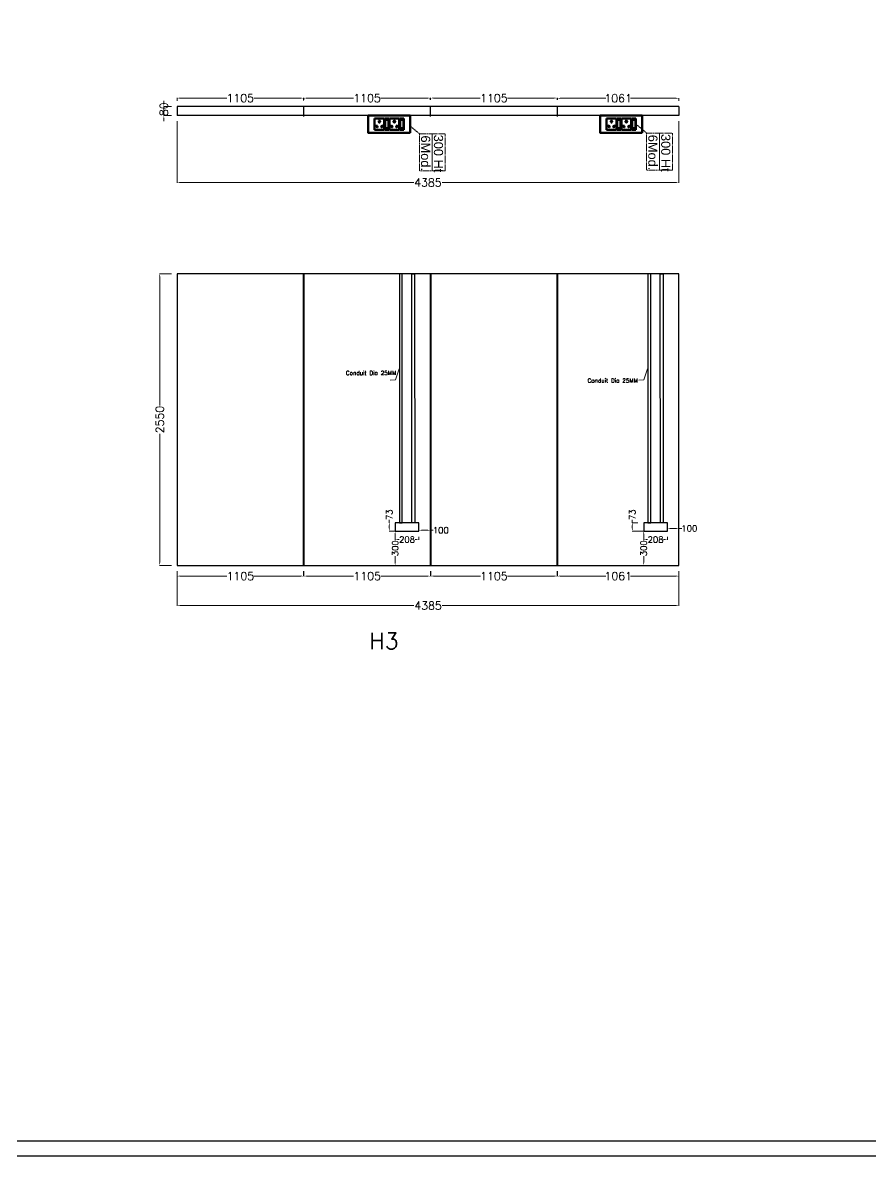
# Model space of a CAD drawing. Extents: x 3550807 to 4078732, y -628171 to -515859.
# Drawn here: x 3774763 to 3782171, y -608320 to -598407 of the extents above; entities that cross this region are included whole.
import ezdxf
from ezdxf.lldxf.tags import DXFTag

# ---------------------------------------------------------------- set-up
doc = ezdxf.new("R2010")
doc.units = 0
doc.header["$LTSCALE"] = 6
doc.header["$MEASUREMENT"] = 0
doc.linetypes.add('1', pattern=[0])
doc.linetypes.add('DASHED2', pattern=[0.375, 0.25, -0.125])
doc.layers.get('0').update_dxf_attribs({"linetype": 'CONTINUOUS'})
doc.layers.get('Defpoints').update_dxf_attribs({"linetype": 'CONTINUOUS'})
for name, color, linetype, lineweight in [('1200 Door', 144, 'CONTINUOUS', 5), ('ELE. 2N0S OF 6-16 UPS SOCKETS', 191, 'CONTINUOUS', 15), ('Partition-80WP', 7, 'CONTINUOUS', 5)]:
    doc.layers.add(name, color=color, linetype=linetype, lineweight=lineweight)
for name, color, linetype in [('80 mm Wall', 5, 'CONTINUOUS'), ('Conduit', 2, 'CONTINUOUS'), ('DIM', 7, 'CONTINUOUS'), ('Dimensions', 7, 'CONTINUOUS'), ('MODULE BOX', 7, 'CONTINUOUS'), ('TEXT', 5, 'CONTINUOUS')]:
    doc.layers.add(name, color=color, linetype=linetype)
doc.layers.add('CFT_LOOPING', color=7, linetype='1', lineweight=0, true_color=0xd6d600)
doc.styles.add('ROMANS', font='romans.shx')
doc.styles.get("Standard").update_dxf_attribs({"font": 'SIMPLEX'})
tags = doc.linetypes.add('03B05', pattern=[15, 6, -9]).pattern_tags.tags
tags[6:7] = [DXFTag(74, 4), DXFTag(75, 0), DXFTag(340, '0'), DXFTag(46, 1.0), DXFTag(50, 0.0), DXFTag(44, 0.0), DXFTag(45, 0.0)]
tags[4:5] = [DXFTag(74, 4), DXFTag(75, 0), DXFTag(340, '0'), DXFTag(46, 1.0), DXFTag(50, 0.0), DXFTag(44, 0.0), DXFTag(45, 0.0)]
doc.dimstyles.new('AEPL', dxfattribs={"dimtxt": 10, "dimasz": 2.5, "dimexe": 1.25, "dimexo": 2, "dimtad": 0, "dimdec": 0, "dimtxsty": 'ROMANS', "dimcen": 2.5, "dimclrd": 250, "dimclre": 250, "dimadec": 0, "dimazin": 0, "dimtfac": 1, "dimtdec": 0, "dimtmove": 0, "dimatfit": 3, "dimfxl": 0, "dimlwd": 0, "dimlwe": 0, "dimarcsym": 0})
doc.dimstyles.new('AEPL1', dxfattribs={"dimtxt": 100, "dimasz": 25, "dimexe": 1.25, "dimexo": 50, "dimtad": 0, "dimdec": 0, "dimtxsty": 'ROMANS', "dimcen": 2.5, "dimclrd": 250, "dimclre": 250, "dimadec": 0, "dimazin": 0, "dimtfac": 1, "dimtdec": 0, "dimtmove": 0, "dimatfit": 3, "dimfxl": 0, "dimlwd": 0, "dimlwe": 0, "dimarcsym": 0})

# ---------------------------------------------------------------- blocks, each defined once
blk = doc.blocks.new('6MODULE-UPS')
at = {"layer": 'ELE. 2N0S OF 6-16 UPS SOCKETS', "color": 223, "lineweight": 50}
for p, q in [((-5.7, 91.9), (-5.7, 19.7)), ((-5.7, 91.9), (-5.7, 19.7)), ((19.4, 91.9), (-5.7, 91.9)), ((-5.7, 91.9), (19.4, 91.9)), ((-3.6, 84), (-3.6, 27.6)), ((17.3, 84), (-3.6, 84)), ((17.3, 27.6), (17.3, 84)), ((19.4, 19.7), (19.4, 91.9)), ((23.6, 91.9), (86.9, 91.9)), ((23.6, 19.7), (23.6, 91.9)), ((86.9, 91.9), (86.9, 19.7)), ((91.1, 91.9), (91.1, 19.7)), ((91.1, 91.9), (91.1, 19.7)), ((116.2, 91.9), (91.1, 91.9)), ((91.1, 91.9), (116.2, 91.9)), ((93.2, 84), (93.2, 27.6)), ((114.1, 84), (93.2, 84)), ((114.1, 27.6), (114.1, 84)), ((116.2, 19.7), (116.2, 91.9)), ((120.4, 19.7), (120.4, 91.9)), ((120.4, 91.9), (183.6, 91.9)), ((183.6, 91.9), (183.6, 19.7)), ((-5.7, 19.7), (19.4, 19.7)), ((-3.6, 30.1), (17.3, 30.1)), ((-3.6, 27.6), (17.3, 27.6)), ((86.9, 19.7), (23.6, 19.7)), ((91.1, 19.7), (116.2, 19.7)), ((93.2, 30.1), (114.1, 30.1)), ((93.2, 27.6), (114.1, 27.6)), ((183.6, 19.7), (120.4, 19.7))]:
    blk.add_line(p, q, dxfattribs=at)
blk.add_lwpolyline([(-48.1, 0), (226, 0), (226, 111.6), (-48.1, 111.6)], close=True, dxfattribs=at)
for centre, radius, start, end in [((55.3, 73.6), 4.92, 307.15837, 232.84163), ((152, 73.6), 4.92, 307.15837, 232.84163), ((37.2, 41.7), 4.24, 5.26891, 272.51003), ((40.6, 38.8), 3.42, 202.68381, 75.09514), ((55.3, 68.7), 3.14, 161.40312, 18.59688), ((69.9, 38.8), 3.42, 104.90486, 337.31619), ((73.3, 41.7), 4.24, 267.48997, 174.73109), ((134, 41.7), 4.24, 5.26891, 272.51003), ((137.3, 38.8), 3.42, 202.68381, 75.09514), ((152, 68.7), 3.14, 161.40312, 18.59688), ((166.7, 38.8), 3.42, 104.90486, 337.31619), ((170, 41.7), 4.24, 267.48997, 174.73109)]:
    blk.add_arc(centre, radius, start, end, dxfattribs=at)
blk = doc.blocks.new('*D356')
at = {"layer": 'Defpoints', "color": 0, "linetype": 'ByBlock', "transparency": 16777216}
for p in [(3776112.4, -599067), (3776112.4, -599139.5), (3777217.5, -599137.7)]:
    blk.add_point(p, dxfattribs=at)
at = {"layer": 'DIM', "color": 250, "linetype": 'ByBlock', "lineweight": 0, "transparency": 16777216}
for p, q in [((3776112.4, -599089.5), (3776112.4, -599065.7)), ((3776137.4, -599067), (3776546.4, -599067)), ((3777192.5, -599067), (3776783.5, -599067)), ((3777217.5, -599087.7), (3777217.5, -599065.7))]:
    blk.add_line(p, q, dxfattribs=at)
at = {"layer": 'DIM', "color": 250, "linetype": 'ByBlock', "transparency": 16777216}
for points in [[(3776137.4, -599062.8), (3776137.4, -599071.1), (3776112.4, -599067)], [(3777192.5, -599071.1), (3777192.5, -599062.8), (3777217.5, -599067)]]:
    blk.add_solid(points, dxfattribs=at)
at = {"layer": 'DIM', "color": 0, "linetype": 'ByBlock', "transparency": 16777216, "insert": (3776665, -599067), "char_height": 70, "attachment_point": 5, "style": 'ROMANS'}
blk.add_mtext('1105', dxfattribs=at)
blk = doc.blocks.new('*D357')
at = {"layer": 'Defpoints', "color": 0, "linetype": 'ByBlock', "transparency": 16777216}
for p in [(3778325.5, -599067), (3777220.5, -599133.2), (3778325.5, -599133.2)]:
    blk.add_point(p, dxfattribs=at)
at = {"layer": 'DIM', "color": 250, "linetype": 'ByBlock', "lineweight": 0, "transparency": 16777216}
for p, q in [((3777220.5, -599083.2), (3777220.5, -599065.7)), ((3777245.5, -599067), (3777654.5, -599067)), ((3778300.5, -599067), (3777891.6, -599067)), ((3778325.5, -599083.2), (3778325.5, -599065.7))]:
    blk.add_line(p, q, dxfattribs=at)
at = {"layer": 'DIM', "color": 250, "linetype": 'ByBlock', "transparency": 16777216}
for points in [[(3777245.5, -599062.8), (3777245.5, -599071.1), (3777220.5, -599067)], [(3778300.5, -599071.1), (3778300.5, -599062.8), (3778325.5, -599067)]]:
    blk.add_solid(points, dxfattribs=at)
at = {"layer": 'DIM', "color": 0, "linetype": 'ByBlock', "transparency": 16777216, "insert": (3777773, -599067), "char_height": 70, "attachment_point": 5, "style": 'ROMANS'}
blk.add_mtext('1105', dxfattribs=at)
blk = doc.blocks.new('*D358')
at = {"layer": 'Defpoints', "color": 0, "linetype": 'ByBlock', "transparency": 16777216}
for p in [(3779433.5, -599066.3), (3778328.5, -599133.2), (3779433.5, -599133.2)]:
    blk.add_point(p, dxfattribs=at)
at = {"layer": 'DIM', "color": 250, "linetype": 'ByBlock', "lineweight": 0, "transparency": 16777216}
for p, q in [((3778328.5, -599083.2), (3778328.5, -599065)), ((3778353.5, -599066.3), (3778762.5, -599066.3)), ((3779408.5, -599066.3), (3778999.6, -599066.3)), ((3779433.5, -599083.2), (3779433.5, -599065))]:
    blk.add_line(p, q, dxfattribs=at)
at = {"layer": 'DIM', "color": 250, "linetype": 'ByBlock', "transparency": 16777216}
for points in [[(3778353.5, -599062.1), (3778353.5, -599070.4), (3778328.5, -599066.3)], [(3779408.5, -599070.4), (3779408.5, -599062.1), (3779433.5, -599066.3)]]:
    blk.add_solid(points, dxfattribs=at)
at = {"layer": 'DIM', "color": 0, "linetype": 'ByBlock', "transparency": 16777216, "insert": (3778881, -599066.3), "char_height": 70, "attachment_point": 5, "style": 'ROMANS'}
blk.add_mtext('1105', dxfattribs=at)
blk = doc.blocks.new('*D359')
at = {"layer": 'Defpoints', "color": 0, "linetype": 'ByBlock', "transparency": 16777216}
for p in [(3780497.4, -599068.1), (3779436.5, -599133.2), (3780497.4, -599139.5)]:
    blk.add_point(p, dxfattribs=at)
at = {"layer": 'DIM', "color": 250, "linetype": 'ByBlock', "lineweight": 0, "transparency": 16777216}
for p, q in [((3779436.5, -599083.2), (3779436.5, -599066.8)), ((3779461.5, -599068.1), (3779858.5, -599068.1)), ((3780472.4, -599068.1), (3780075.4, -599068.1)), ((3780497.4, -599089.5), (3780497.4, -599066.8))]:
    blk.add_line(p, q, dxfattribs=at)
at = {"layer": 'DIM', "color": 250, "linetype": 'ByBlock', "transparency": 16777216}
for points in [[(3779461.5, -599063.9), (3779461.5, -599072.2), (3779436.5, -599068.1)], [(3780472.4, -599072.2), (3780472.4, -599063.9), (3780497.4, -599068.1)]]:
    blk.add_solid(points, dxfattribs=at)
at = {"layer": 'DIM', "color": 0, "linetype": 'ByBlock', "transparency": 16777216, "insert": (3779967, -599068.1), "char_height": 70, "attachment_point": 5, "style": 'ROMANS'}
blk.add_mtext('1061', dxfattribs=at)
blk = doc.blocks.new('*D360')
at = {"layer": 'Defpoints', "color": 0, "linetype": 'ByBlock', "transparency": 16777216}
for p in [(3776112.4, -599219.5), (3780497.4, -599219.5), (3780497.4, -599805.1)]:
    blk.add_point(p, dxfattribs=at)
at = {"layer": 'DIM', "color": 250, "linetype": 'ByBlock', "lineweight": 0, "transparency": 16777216}
for p, q in [((3776112.4, -599269.5), (3776112.4, -599806.4)), ((3780497.4, -599269.5), (3780497.4, -599806.4)), ((3776137.4, -599805.1), (3778181, -599805.1)), ((3780472.4, -599805.1), (3778428.7, -599805.1))]:
    blk.add_line(p, q, dxfattribs=at)
at = {"layer": 'DIM', "color": 250, "linetype": 'ByBlock', "transparency": 16777216}
for points in [[(3776137.4, -599800.9), (3776137.4, -599809.3), (3776112.4, -599805.1)], [(3780472.4, -599809.3), (3780472.4, -599800.9), (3780497.4, -599805.1)]]:
    blk.add_solid(points, dxfattribs=at)
at = {"layer": 'DIM', "color": 0, "linetype": 'ByBlock', "transparency": 16777216, "insert": (3778304.9, -599805.1), "char_height": 70, "attachment_point": 5, "style": 'ROMANS'}
blk.add_mtext('4385', dxfattribs=at)
blk = doc.blocks.new('*D361')
at = {"layer": 'Defpoints', "color": 0, "linetype": 'ByBlock', "transparency": 16777216}
for p in [(3776113.2, -603152.7), (3777217.7, -603152.7), (3777217.7, -603246.2)]:
    blk.add_point(p, dxfattribs=at)
at = {"layer": 'DIM', "color": 250, "linetype": 'ByBlock', "lineweight": 0, "transparency": 16777216}
for p, q in [((3776113.2, -603202.7), (3776113.2, -603247.5)), ((3776138.2, -603246.2), (3776546.9, -603246.2)), ((3777192.7, -603246.2), (3776784, -603246.2)), ((3777217.7, -603202.7), (3777217.7, -603247.5))]:
    blk.add_line(p, q, dxfattribs=at)
at = {"layer": 'DIM', "color": 250, "linetype": 'ByBlock', "transparency": 16777216}
for points in [[(3776138.2, -603242.1), (3776138.2, -603250.4), (3776113.2, -603246.2)], [(3777192.7, -603250.4), (3777192.7, -603242.1), (3777217.7, -603246.2)]]:
    blk.add_solid(points, dxfattribs=at)
at = {"layer": 'DIM', "color": 0, "linetype": 'ByBlock', "transparency": 16777216, "insert": (3776665.5, -603246.2), "char_height": 70, "attachment_point": 5, "style": 'ROMANS'}
blk.add_mtext('1105', dxfattribs=at)
blk = doc.blocks.new('*D362')
at = {"layer": 'Defpoints', "color": 0, "linetype": 'ByBlock', "transparency": 16777216}
for p in [(3777221.7, -603152.7), (3778326.3, -603152.7), (3778326.3, -603246.2)]:
    blk.add_point(p, dxfattribs=at)
at = {"layer": 'DIM', "color": 250, "linetype": 'ByBlock', "lineweight": 0, "transparency": 16777216}
for p, q in [((3777221.7, -603202.7), (3777221.7, -603247.5)), ((3777246.7, -603246.2), (3777655.4, -603246.2)), ((3778301.3, -603246.2), (3777892.6, -603246.2)), ((3778326.3, -603202.7), (3778326.3, -603247.5))]:
    blk.add_line(p, q, dxfattribs=at)
at = {"layer": 'DIM', "color": 250, "linetype": 'ByBlock', "transparency": 16777216}
for points in [[(3777246.7, -603242.1), (3777246.7, -603250.4), (3777221.7, -603246.2)], [(3778301.3, -603250.4), (3778301.3, -603242.1), (3778326.3, -603246.2)]]:
    blk.add_solid(points, dxfattribs=at)
at = {"layer": 'DIM', "color": 0, "linetype": 'ByBlock', "transparency": 16777216, "insert": (3777774, -603246.2), "char_height": 70, "attachment_point": 5, "style": 'ROMANS'}
blk.add_mtext('1105', dxfattribs=at)
blk = doc.blocks.new('*D363')
at = {"layer": 'Defpoints', "color": 0, "linetype": 'ByBlock', "transparency": 16777216}
for p in [(3778018.3, -602852.7), (3778018.3, -603152.7), (3778018.3, -603152.7)]:
    blk.add_point(p, dxfattribs=at)
at = {"layer": 'DIM', "color": 250, "linetype": 'ByBlock', "lineweight": 0, "transparency": 16777216}
for p, q in [((3777968.3, -602852.7), (3778017, -602852.7)), ((3778018.3, -602877.7), (3778018.3, -602932.6)), ((3778018.3, -603127.7), (3778018.3, -603072.7)), ((3777968.3, -603152.7), (3778017, -603152.7))]:
    blk.add_line(p, q, dxfattribs=at)
at = {"layer": 'DIM', "color": 250, "linetype": 'ByBlock', "transparency": 16777216}
for points in [[(3778022.4, -602877.7), (3778014.1, -602877.7), (3778018.3, -602852.7)], [(3778014.1, -603127.7), (3778022.4, -603127.7), (3778018.3, -603152.7)]]:
    blk.add_solid(points, dxfattribs=at)
at = {"layer": 'DIM', "color": 0, "linetype": 'ByBlock', "transparency": 16777216, "insert": (3778018.3, -603002.7), "char_height": 70, "attachment_point": 5, "rotation": 90, "style": 'ROMANS'}
blk.add_mtext('{\\H0.771429x;300}', dxfattribs=at)
blk = doc.blocks.new('*D364')
at = {"layer": 'Defpoints', "color": 0, "linetype": 'ByBlock', "transparency": 16777216}
for p in [(3778018.3, -602852.7), (3778226.3, -602852.7), (3778226.3, -602926.9)]:
    blk.add_point(p, dxfattribs=at)
at = {"layer": 'DIM', "color": 250, "linetype": 'ByBlock', "lineweight": 0, "transparency": 16777216}
for p, q in [((3778018.3, -602902.7), (3778018.3, -602928.1)), ((3778043.3, -602926.9), (3778052.3, -602926.9)), ((3778201.3, -602926.9), (3778192.3, -602926.9)), ((3778226.3, -602902.7), (3778226.3, -602928.1))]:
    blk.add_line(p, q, dxfattribs=at)
at = {"layer": 'DIM', "color": 250, "linetype": 'ByBlock', "transparency": 16777216}
for points in [[(3778043.3, -602922.7), (3778043.3, -602931.1), (3778018.3, -602926.9)], [(3778201.3, -602931.1), (3778201.3, -602922.7), (3778226.3, -602926.9)]]:
    blk.add_solid(points, dxfattribs=at)
at = {"layer": 'DIM', "color": 0, "linetype": 'ByBlock', "transparency": 16777216, "insert": (3778122.3, -602926.9), "char_height": 70, "attachment_point": 5, "style": 'ROMANS'}
blk.add_mtext('{\\H0.771429x;208}', dxfattribs=at)
blk = doc.blocks.new('*D365')
at = {"layer": 'Defpoints', "color": 0, "linetype": 'ByBlock', "transparency": 16777216}
for p in [(3778329.3, -603152.7), (3779433.8, -603152.7), (3779433.8, -603246.2)]:
    blk.add_point(p, dxfattribs=at)
at = {"layer": 'DIM', "color": 250, "linetype": 'ByBlock', "lineweight": 0, "transparency": 16777216}
for p, q in [((3778329.3, -603202.7), (3778329.3, -603247.5)), ((3778354.3, -603246.2), (3778763, -603246.2)), ((3779408.8, -603246.2), (3779000.1, -603246.2)), ((3779433.8, -603202.7), (3779433.8, -603247.5))]:
    blk.add_line(p, q, dxfattribs=at)
at = {"layer": 'DIM', "color": 250, "linetype": 'ByBlock', "transparency": 16777216}
for points in [[(3778354.3, -603242.1), (3778354.3, -603250.4), (3778329.3, -603246.2)], [(3779408.8, -603250.4), (3779408.8, -603242.1), (3779433.8, -603246.2)]]:
    blk.add_solid(points, dxfattribs=at)
at = {"layer": 'DIM', "color": 0, "linetype": 'ByBlock', "transparency": 16777216, "insert": (3778881.5, -603246.2), "char_height": 70, "attachment_point": 5, "style": 'ROMANS'}
blk.add_mtext('1105', dxfattribs=at)
blk = doc.blocks.new('*D366')
at = {"layer": 'Defpoints', "color": 0, "linetype": 'ByBlock', "transparency": 16777216}
for p in [(3779437.8, -603152.7), (3780498.3, -603152.7), (3780498.3, -603246.2)]:
    blk.add_point(p, dxfattribs=at)
at = {"layer": 'DIM', "color": 250, "linetype": 'ByBlock', "lineweight": 0, "transparency": 16777216}
for p, q in [((3779437.8, -603202.7), (3779437.8, -603247.5)), ((3779462.8, -603246.2), (3779859.7, -603246.2)), ((3780473.3, -603246.2), (3780076.5, -603246.2)), ((3780498.3, -603202.7), (3780498.3, -603247.5))]:
    blk.add_line(p, q, dxfattribs=at)
at = {"layer": 'DIM', "color": 250, "linetype": 'ByBlock', "transparency": 16777216}
for points in [[(3779462.8, -603242.1), (3779462.8, -603250.4), (3779437.8, -603246.2)], [(3780473.3, -603250.4), (3780473.3, -603242.1), (3780498.3, -603246.2)]]:
    blk.add_solid(points, dxfattribs=at)
at = {"layer": 'DIM', "color": 0, "linetype": 'ByBlock', "transparency": 16777216, "insert": (3779968.1, -603246.2), "char_height": 70, "attachment_point": 5, "style": 'ROMANS'}
blk.add_mtext('1061', dxfattribs=at)
blk = doc.blocks.new('*D367')
at = {"layer": 'Defpoints', "color": 0, "linetype": 'ByBlock', "transparency": 16777216}
for p in [(3780190.3, -602852.7), (3780190.3, -603152.7), (3780190.3, -603152.7)]:
    blk.add_point(p, dxfattribs=at)
at = {"layer": 'DIM', "color": 250, "linetype": 'ByBlock', "lineweight": 0, "transparency": 16777216}
for p, q in [((3780140.3, -602852.7), (3780189.1, -602852.7)), ((3780190.3, -602877.7), (3780190.3, -602932.6)), ((3780190.3, -603127.7), (3780190.3, -603072.7)), ((3780140.3, -603152.7), (3780189.1, -603152.7))]:
    blk.add_line(p, q, dxfattribs=at)
at = {"layer": 'DIM', "color": 250, "linetype": 'ByBlock', "transparency": 16777216}
for points in [[(3780194.5, -602877.7), (3780186.2, -602877.7), (3780190.3, -602852.7)], [(3780186.2, -603127.7), (3780194.5, -603127.7), (3780190.3, -603152.7)]]:
    blk.add_solid(points, dxfattribs=at)
at = {"layer": 'DIM', "color": 0, "linetype": 'ByBlock', "transparency": 16777216, "insert": (3780190.3, -603002.7), "char_height": 70, "attachment_point": 5, "rotation": 90, "style": 'ROMANS'}
blk.add_mtext('{\\H0.771429x;300}', dxfattribs=at)
blk = doc.blocks.new('*D368')
at = {"layer": 'Defpoints', "color": 0, "linetype": 'ByBlock', "transparency": 16777216}
for p in [(3780190.3, -602852.7), (3780398.3, -602852.7), (3780398.3, -602926.9)]:
    blk.add_point(p, dxfattribs=at)
at = {"layer": 'DIM', "color": 250, "linetype": 'ByBlock', "lineweight": 0, "transparency": 16777216}
for p, q in [((3780190.3, -602902.7), (3780190.3, -602928.1)), ((3780215.3, -602926.9), (3780224.3, -602926.9)), ((3780373.3, -602926.9), (3780364.4, -602926.9)), ((3780398.3, -602902.7), (3780398.3, -602928.1))]:
    blk.add_line(p, q, dxfattribs=at)
at = {"layer": 'DIM', "color": 250, "linetype": 'ByBlock', "transparency": 16777216}
for points in [[(3780215.3, -602922.7), (3780215.3, -602931.1), (3780190.3, -602926.9)], [(3780373.3, -602931.1), (3780373.3, -602922.7), (3780398.3, -602926.9)]]:
    blk.add_solid(points, dxfattribs=at)
at = {"layer": 'DIM', "color": 0, "linetype": 'ByBlock', "transparency": 16777216, "insert": (3780294.3, -602926.9), "char_height": 70, "attachment_point": 5, "style": 'ROMANS'}
blk.add_mtext('{\\H0.771429x;208}', dxfattribs=at)
blk = doc.blocks.new('*D369')
at = {"layer": 'Defpoints', "color": 0, "linetype": 'ByBlock', "transparency": 16777216}
for p in [(3780091.1, -602779.7), (3780190.3, -602779.7), (3780190.3, -602852.7)]:
    blk.add_point(p, dxfattribs=at)
at = {"layer": 'DIM', "color": 250, "linetype": 'ByBlock', "lineweight": 0, "transparency": 16777216}
for p, q in [((3780091.1, -602779.7), (3780091.1, -602754.7)), ((3780140.3, -602779.7), (3780089.8, -602779.7)), ((3780140.3, -602852.7), (3780089.8, -602852.7)), ((3780091.1, -602827.7), (3780091.1, -602804.7))]:
    blk.add_line(p, q, dxfattribs=at)
at = {"layer": 'DIM', "color": 250, "linetype": 'ByBlock', "transparency": 16777216}
for points in [[(3780095.3, -602804.7), (3780086.9, -602804.7), (3780091.1, -602779.7)], [(3780086.9, -602827.7), (3780095.3, -602827.7), (3780091.1, -602852.7)]]:
    blk.add_solid(points, dxfattribs=at)
at = {"layer": 'DIM', "color": 0, "linetype": 'ByBlock', "transparency": 16777216, "insert": (3780091.1, -602710.3), "char_height": 70, "attachment_point": 5, "rotation": 90, "style": 'ROMANS'}
blk.add_mtext('{\\H0.771429x;73}', dxfattribs=at)
blk = doc.blocks.new('*D370')
at = {"layer": 'Defpoints', "color": 0, "linetype": 'ByBlock', "transparency": 16777216}
for p in [(3776113.2, -603152.7), (3780498.3, -603152.7), (3776113.2, -603504.5)]:
    blk.add_point(p, dxfattribs=at)
at = {"layer": 'DIM', "color": 250, "linetype": 'ByBlock', "lineweight": 0, "transparency": 16777216}
for p, q in [((3776113.2, -603202.7), (3776113.2, -603505.8)), ((3780498.3, -603202.7), (3780498.3, -603505.8)), ((3776138.2, -603504.5), (3778181.9, -603504.5)), ((3780473.3, -603504.5), (3778429.6, -603504.5))]:
    blk.add_line(p, q, dxfattribs=at)
at = {"layer": 'DIM', "color": 250, "linetype": 'ByBlock', "transparency": 16777216}
for points in [[(3776138.2, -603500.3), (3776138.2, -603508.7), (3776113.2, -603504.5)], [(3780473.3, -603508.7), (3780473.3, -603500.3), (3780498.3, -603504.5)]]:
    blk.add_solid(points, dxfattribs=at)
at = {"layer": 'DIM', "color": 0, "linetype": 'ByBlock', "transparency": 16777216, "insert": (3778305.8, -603504.5), "char_height": 70, "attachment_point": 5, "style": 'ROMANS'}
blk.add_mtext('4385', dxfattribs=at)
blk = doc.blocks.new('*D371')
at = {"layer": 'Defpoints', "color": 0, "linetype": 'ByBlock', "transparency": 16777216}
for p in [(3777967, -602852.7), (3778018.3, -602779.7), (3778018.3, -602852.7)]:
    blk.add_point(p, dxfattribs=at)
at = {"layer": 'DIM', "color": 250, "linetype": 'ByBlock', "lineweight": 0, "transparency": 16777216}
for p, q in [((3777967, -602779.7), (3777967, -602754.7)), ((3777968.3, -602779.7), (3777965.8, -602779.7)), ((3777968.3, -602852.7), (3777965.8, -602852.7)), ((3777967, -602804.7), (3777967, -602827.7))]:
    blk.add_line(p, q, dxfattribs=at)
at = {"layer": 'DIM', "color": 250, "linetype": 'ByBlock', "transparency": 16777216}
for points in [[(3777971.2, -602804.7), (3777962.9, -602804.7), (3777967, -602779.7)], [(3777962.9, -602827.7), (3777971.2, -602827.7), (3777967, -602852.7)]]:
    blk.add_solid(points, dxfattribs=at)
at = {"layer": 'DIM', "color": 0, "linetype": 'ByBlock', "transparency": 16777216, "insert": (3777967, -602710.3), "char_height": 70, "attachment_point": 5, "rotation": 90, "style": 'ROMANS'}
blk.add_mtext('{\\H0.771429x;73}', dxfattribs=at)
blk = doc.blocks.new('*D444')
at = {"layer": 'Defpoints', "color": 0, "linetype": 'ByBlock', "transparency": 16777216}
for p in [(3776113.2, -600602.7), (3775960.9, -603152.7), (3776113.2, -603152.7)]:
    blk.add_point(p, dxfattribs=at)
at = {"layer": 'DIM', "color": 250, "linetype": 'ByBlock', "lineweight": 0, "transparency": 16777216}
for p, q in [((3776063.2, -600602.7), (3775959.6, -600602.7)), ((3775960.9, -600627.7), (3775960.9, -601753.8)), ((3775960.9, -603127.7), (3775960.9, -602001.5)), ((3776063.2, -603152.7), (3775959.6, -603152.7))]:
    blk.add_line(p, q, dxfattribs=at)
at = {"layer": 'DIM', "color": 250, "linetype": 'ByBlock', "transparency": 16777216}
for points in [[(3775965.1, -600627.7), (3775956.7, -600627.7), (3775960.9, -600602.7)], [(3775956.7, -603127.7), (3775965.1, -603127.7), (3775960.9, -603152.7)]]:
    blk.add_solid(points, dxfattribs=at)
at = {"layer": 'DIM', "color": 0, "linetype": 'ByBlock', "transparency": 16777216, "insert": (3775960.9, -601877.7), "char_height": 70, "attachment_point": 5, "rotation": 90, "style": 'ROMANS'}
blk.add_mtext('2550', dxfattribs=at)
blk = doc.blocks.new('*D450')
at = {"layer": 'Defpoints', "color": 0, "linetype": 'ByBlock', "transparency": 16777216}
for p in [(3775996.7, -599139.5), (3776112.4, -599139.5), (3776112.4, -599219.5)]:
    blk.add_point(p, dxfattribs=at)
at = {"layer": 'DIM', "color": 250, "linetype": 'ByBlock', "lineweight": 0, "transparency": 16777216}
for p, q in [((3775996.7, -599114.5), (3775996.7, -599089.5)), ((3776062.4, -599139.5), (3775995.5, -599139.5)), ((3775996.7, -599219.5), (3775996.7, -599139.5)), ((3776062.4, -599219.5), (3775995.5, -599219.5)), ((3775996.7, -599244.5), (3775996.7, -599269.5))]:
    blk.add_line(p, q, dxfattribs=at)
at = {"layer": 'DIM', "color": 250, "linetype": 'ByBlock', "transparency": 16777216}
for points in [[(3775992.6, -599114.5), (3776000.9, -599114.5), (3775996.7, -599139.5)], [(3776000.9, -599244.5), (3775992.6, -599244.5), (3775996.7, -599219.5)]]:
    blk.add_solid(points, dxfattribs=at)
at = {"layer": 'DIM', "color": 0, "linetype": 'ByBlock', "transparency": 16777216, "insert": (3775996.7, -599164.5), "char_height": 70, "attachment_point": 5, "rotation": 90, "style": 'ROMANS'}
blk.add_mtext('80', dxfattribs=at)
blk = doc.blocks.new('*D291')
at = {"layer": 'Defpoints', "color": 0, "linetype": 'ByBlock', "transparency": 16777216}
for p in [(3778226.3, -602852.7), (3778326.3, -602845.1), (3778326.3, -602852.7)]:
    blk.add_point(p, dxfattribs=at)
at = {"layer": 'DIM', "color": 250, "linetype": 'ByBlock', "lineweight": 0, "transparency": 16777216}
for p, q in [((3778226.3, -602802.7), (3778226.3, -602843.8)), ((3778251.3, -602845.1), (3778301.3, -602845.1)), ((3778326.3, -602802.7), (3778326.3, -602843.8)), ((3778326.3, -602845.1), (3778351.3, -602845.1))]:
    blk.add_line(p, q, dxfattribs=at)
at = {"layer": 'DIM', "color": 250, "linetype": 'ByBlock', "transparency": 16777216}
for points in [[(3778251.3, -602840.9), (3778251.3, -602849.3), (3778226.3, -602845.1)], [(3778301.3, -602849.3), (3778301.3, -602840.9), (3778326.3, -602845.1)]]:
    blk.add_solid(points, dxfattribs=at)
at = {"layer": 'DIM', "color": 0, "linetype": 'ByBlock', "transparency": 16777216, "insert": (3778417.2, -602845.1), "char_height": 70, "attachment_point": 5, "style": 'ROMANS'}
blk.add_mtext('{\\H0.771429x;100}', dxfattribs=at)
blk = doc.blocks.new('*D292')
at = {"layer": 'Defpoints', "color": 0, "linetype": 'ByBlock', "transparency": 16777216}
for p in [(3780398.3, -602852.7), (3780498.3, -602829.6), (3780498.3, -602852.7)]:
    blk.add_point(p, dxfattribs=at)
at = {"layer": 'DIM', "color": 250, "linetype": 'ByBlock', "lineweight": 0, "transparency": 16777216}
for p, q in [((3780398.3, -602802.7), (3780398.3, -602828.3)), ((3780423.3, -602829.6), (3780473.3, -602829.6)), ((3780498.3, -602802.7), (3780498.3, -602828.3)), ((3780498.3, -602829.6), (3780523.3, -602829.6))]:
    blk.add_line(p, q, dxfattribs=at)
at = {"layer": 'DIM', "color": 250, "linetype": 'ByBlock', "transparency": 16777216}
for points in [[(3780423.3, -602825.4), (3780423.3, -602833.7), (3780398.3, -602829.6)], [(3780473.3, -602833.7), (3780473.3, -602825.4), (3780498.3, -602829.6)]]:
    blk.add_solid(points, dxfattribs=at)
at = {"layer": 'DIM', "color": 0, "linetype": 'ByBlock', "transparency": 16777216, "insert": (3780589.3, -602829.6), "char_height": 70, "attachment_point": 5, "style": 'ROMANS'}
blk.add_mtext('{\\H0.771429x;100}', dxfattribs=at)

msp = doc.modelspace()

# ---------------------------------------------------------------- linework, layer by layer
for points in [[(3791379.5, -589881.1), (3791379.5, -608319.7), (3765412.7, -608319.7), (3765412.7, -589881.1)], [(3791246, -590014.6), (3791246, -608186.2), (3765546.3, -608186.2), (3765546.3, -590014.6)]]:
    msp.add_lwpolyline(points, close=True)
at = {"layer": '80 mm Wall', "ltscale": 500}
for p, q in [((3780497.4, -599139.5), (3776112.4, -599139.5)), ((3776112.4, -599139.5), (3776112.4, -599219.5)), ((3780497.4, -599139.5), (3780497.4, -599219.5)), ((3780497.4, -599219.5), (3776112.4, -599219.5))]:
    msp.add_line(p, q, dxfattribs=at)
for points in [[(3776113.2, -600602.7), (3776113.2, -603152.7), (3777217.7, -603152.7), (3777217.7, -600602.7), (3776113.2, -600602.7)], [(3777221.7, -600602.7), (3777221.7, -603152.7), (3778326.3, -603152.7), (3778326.3, -600602.7), (3777221.7, -600602.7)], [(3778329.3, -600602.7), (3778329.3, -603152.7), (3779433.8, -603152.7), (3779433.8, -600602.7), (3778329.3, -600602.7)], [(3779437.8, -600602.7), (3779437.8, -603152.7), (3780498.3, -603152.7), (3780498.3, -600602.7), (3779437.8, -600602.7)]]:
    msp.add_lwpolyline(points, dxfattribs=at)
at = {"layer": 'CFT_LOOPING', "color": 7, "linetype": 'DASHED2', "ltscale": 5}
for p, q in [((3780216.3, -599373.2), (3780134.3, -599304.6)), ((3778230, -599379.1), (3778148.1, -599310.5))]:
    msp.add_line(p, q, dxfattribs=at)
for points in [[(3778342.5, -599379.1), (3778342.5, -599703.9), (3778230, -599703.9), (3778230, -599379.1)], [(3778455, -599379.1), (3778455, -599703.9), (3778342.5, -599703.9), (3778342.5, -599379.1)], [(3780328.8, -599373.2), (3780328.8, -599698), (3780216.3, -599698), (3780216.3, -599373.2)], [(3780441.3, -599373.2), (3780441.3, -599698), (3780328.8, -599698), (3780328.8, -599373.2)]]:
    msp.add_lwpolyline(points, close=True, dxfattribs=at)
at = {"layer": 'Conduit', "linetype": '03B05'}
for points in [[(3778055.5, -602779.7), (3778080.5, -602779.7), (3778080.9, -600602.7), (3778055.9, -600602.7), (3778055.5, -602779.7)], [(3778189.1, -602779.7), (3778164.1, -602779.7), (3778163.7, -600602.7), (3778188.7, -600602.7), (3778189.1, -602779.7)], [(3780227.5, -602779.7), (3780252.5, -602779.7), (3780253, -600602.7), (3780228, -600602.7), (3780227.5, -602779.7)], [(3780361.2, -602779.7), (3780336.2, -602779.7), (3780335.7, -600602.7), (3780360.7, -600602.7), (3780361.2, -602779.7)]]:
    msp.add_lwpolyline(points, dxfattribs=at)
at = {"layer": 'MODULE BOX', "color": 5, "linetype": 'ByBlock'}
for points in [[(3778018.3, -602852.7), (3778226.3, -602852.7), (3778226.3, -602779.7), (3778018.3, -602779.7)], [(3780190.3, -602852.7), (3780398.3, -602852.7), (3780398.3, -602779.7), (3780190.3, -602779.7)]]:
    msp.add_lwpolyline(points, close=True, dxfattribs=at)
at = {"layer": 'Partition-80WP', "ltscale": 0.5}
for p, q in [((3777217.5, -599228.5, -92016.4), (3777217.5, -599133.2, -92016.4)), ((3777220.5, -599228.5, -92016.4), (3777220.5, -599133.2, -92016.4)), ((3778325.5, -599228.5, -92016.4), (3778325.5, -599133.2, -92016.4)), ((3778328.5, -599228.5, -92016.4), (3778328.5, -599133.2, -92016.4)), ((3779433.5, -599228.5, -92016.4), (3779433.5, -599133.2, -92016.4)), ((3779436.5, -599228.5, -92016.4), (3779436.5, -599133.2, -92016.4))]:
    msp.add_line(p, q, dxfattribs=at)

# ---------------------------------------------------------------- block references
at = {"layer": 'ELE. 2N0S OF 6-16 UPS SOCKETS', "xscale": -1.344445831101533, "yscale": 1.344445831101533, "zscale": 1.344445831101533, "rotation": 359.9999999999991}
for p in [(3778085.2, -599369.5), (3780113.4, -599369.5)]:
    msp.add_blockref('6MODULE-UPS', p, dxfattribs=at)

# ---------------------------------------------------------------- texts
at = {"layer": '1200 Door', "color": 7, "linetype": 'ByBlock', "style": 'ROMANS'}
msp.add_text('H3', height=141.27, dxfattribs=at).set_placement((3777794.3, -603884.6, -35804.4))
at = {"layer": 'Dimensions', "char_height": 36, "attachment_point": 6, "rotation": 0.0324, "style": 'ROMANS'}
for insert in [(3778028.1, -601469.8, 3543619.5), (3780139.5, -601536.3, 3543619.5)]:
    msp.add_mtext('Conduit Dia 25MM', dxfattribs=dict(at, insert=insert))
at = {"layer": 'TEXT', "color": 7, "char_height": 80, "attachment_point": 1, "rotation": 270}
for s, insert, width in [('\\A1;{\\fArial|b0|i0|c0|p34;6Mod.\\P}', (3778324.5, -599393.6), 352.575), ('\\A1;{\\fArial|b0|i0|c0|p34;300 Ht\\P}', (3778437, -599386.5), 8957.987), ('\\A1;{\\fArial|b0|i0|c0|p34;6Mod.\\P}', (3780310.7, -599387.6), 352.575), ('\\A1;{\\fArial|b0|i0|c0|p34;300 Ht\\P}', (3780423.2, -599380.6), 8957.987)]:
    msp.add_mtext(s, dxfattribs=dict(at, insert=insert, width=width))

# ---------------------------------------------------------------- dimensions: what is measured, and where the dimension line sits
at = {"layer": 'DIM', "linetype": 'ByBlock'}
dim = msp.add_linear_dim(base=(3775996.7, -599139.5), p1=(3776112.4, -599219.5), p2=(3776112.4, -599139.5), angle=90, dimstyle='AEPL1', override={"dimtxt": 70, "dimarcsym": 1}, dxfattribs=at)
dim.commit()
dim.dimension.update_dxf_attribs({"geometry": '*D450', "text_midpoint": (3775996.7, -599164.5), "dimtype": 160})
for base, p1, p2, picture, middle in [((3776112.4, -599067), (3777217.5, -599137.7, -92016.4), (3776112.4, -599139.5), '*D356', (3776665, -599067)), ((3778325.5, -599067), (3777220.5, -599133.2, -92016.4), (3778325.5, -599133.2, -92016.4), '*D357', (3777773, -599067)), ((3779433.5, -599066.3), (3778328.5, -599133.2, -92016.4), (3779433.5, -599133.2, -92016.4), '*D358', (3778881, -599066.3)), ((3780497.4, -599068.1), (3779436.5, -599133.2, -92016.4), (3780497.4, -599139.5), '*D359', (3779967, -599068.1)), ((3780497.4, -599805.1), (3776112.4, -599219.5), (3780497.4, -599219.5), '*D360', (3778304.9, -599805.1)), ((3777217.7346, -603246.2496), (3776113.1985, -603152.6525), (3777217.7346, -603152.6525), '*D361', (3776665.4665, -603246.2496)), ((3776113.2, -603504.5), (3780498.3, -603152.7), (3776113.2, -603152.7), '*D370', (3778305.8, -603504.5)), ((3778326.3, -603246.2), (3777221.7, -603152.7), (3778326.3, -603152.7), '*D362', (3777774, -603246.2)), ((3779433.807, -603246.2496), (3778329.2708, -603152.6525), (3779433.807, -603152.6525), '*D365', (3778881.5389, -603246.2496)), ((3780498.3431, -603246.2496), (3779437.807, -603152.6525), (3780498.3431, -603152.6525), '*D366', (3779968.0751, -603246.2496))]:
    dim = msp.add_linear_dim(base=base, p1=p1, p2=p2, dimstyle='AEPL1', override={"dimtxt": 70, "dimarcsym": 1}, dxfattribs=at)
    dim.commit()
    dim.dimension.update_dxf_attribs({"geometry": picture, "text_midpoint": middle})
dim = msp.add_linear_dim(base=(3775960.9, -603152.7), p1=(3776113.2, -600602.7), p2=(3776113.2, -603152.7), angle=90, dimstyle='AEPL1', override={"dimtxt": 70, "dimarcsym": 1}, dxfattribs=at)
dim.commit()
dim.dimension.update_dxf_attribs({"geometry": '*D444', "text_midpoint": (3775960.9, -601877.7)})
dim = msp.add_linear_dim(base=(3777967, -602852.7), p1=(3778018.3, -602779.7), p2=(3778018.3, -602852.7), angle=90, text='{\\H0.771429x;<>}', dimstyle='AEPL1', override={"dimtxt": 70, "dimtxsty": 'ROMANS', "dimarcsym": 1}, dxfattribs=at)
dim.commit()
dim.dimension.update_dxf_attribs({"geometry": '*D371', "text_midpoint": (3777967, -602710.3), "dimtype": 160})
for base, p1, p2, picture, middle in [((3780091.1, -602779.7), (3780190.3, -602852.7), (3780190.3, -602779.7), '*D369', (3780091.1, -602710.3)), ((3778018.3, -603152.7), (3778018.3, -602852.7), (3778018.3, -603152.7), '*D363', (3778018.3, -603002.7)), ((3780190.3, -603152.7), (3780190.3, -602852.7), (3780190.3, -603152.7), '*D367', (3780190.3, -603002.7))]:
    dim = msp.add_linear_dim(base=base, p1=p1, p2=p2, angle=90, text='{\\H0.771429x;<>}', dimstyle='AEPL1', override={"dimtxt": 70, "dimtxsty": 'ROMANS', "dimarcsym": 1}, dxfattribs=at)
    dim.commit()
    dim.dimension.update_dxf_attribs({"geometry": picture, "text_midpoint": middle})
for base, p1, p2, picture, middle in [((3778226.3, -602926.9), (3778018.3, -602852.7), (3778226.3, -602852.7), '*D364', (3778122.3, -602926.9)), ((3778326.3, -602845.1), (3778226.3, -602852.7), (3778326.3, -602852.7), '*D291', (3778417.2, -602845.1)), ((3780398.3, -602926.9), (3780190.3, -602852.7), (3780398.3, -602852.7), '*D368', (3780294.3, -602926.9)), ((3780498.3, -602829.6), (3780398.3, -602852.7), (3780498.3, -602852.7), '*D292', (3780589.3, -602829.6))]:
    dim = msp.add_linear_dim(base=base, p1=p1, p2=p2, text='{\\H0.771429x;<>}', dimstyle='AEPL1', override={"dimtxt": 70, "dimtxsty": 'ROMANS', "dimarcsym": 1}, dxfattribs=at)
    dim.commit()
    dim.dimension.update_dxf_attribs({"geometry": picture, "text_midpoint": middle})

# ---------------------------------------------------------------- leaders
at = {"layer": 'Dimensions'}
for points in [[(3778052.9, -601433.8, 2834895.6), (3778020.4, -601529.5, 2834895.6), (3777975.5, -601532.9, 2834895.6)], [(3780225, -601433.8, 2834895.6), (3780192.4, -601529.5, 2834895.6), (3780147.6, -601532.9, 2834895.6)]]:
    msp.add_leader(points, dimstyle='AEPL', dxfattribs=at)

doc.saveas('drawing.dxf')
